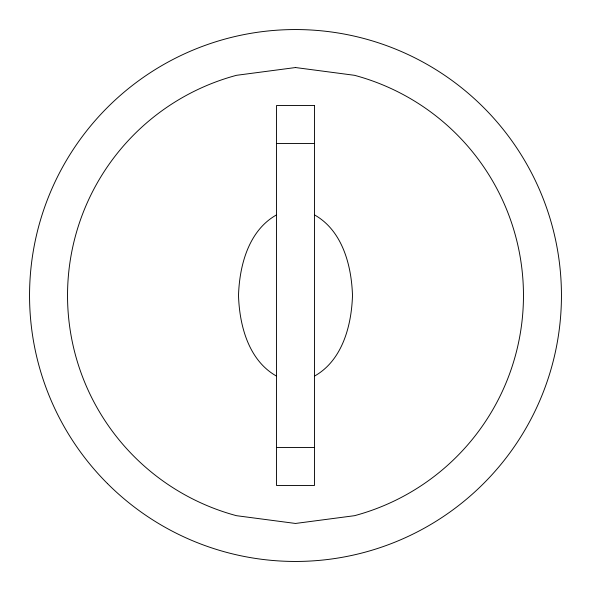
<?xml version="1.0" encoding="UTF-8"?>
<svg xmlns="http://www.w3.org/2000/svg" width="591" height="591" viewBox="0 0 591 591"><rect width="100%" height="100%" fill="white"/><g stroke="black" fill="none" stroke-linecap="round" stroke-linejoin="round"><path stroke-width="0.89" d="M276.507 214.902C248.56 230.586 239.444 265.514 238.513 295.5C239.444 325.486 248.56 360.414 276.507 376.098M314.493 376.098C342.44 360.414 351.556 325.486 352.487 295.5C351.556 265.514 342.44 230.586 314.493 214.902M276.507 143.532L314.493 143.532M276.507 447.468L314.493 447.468M295.5 67.544L236.503 75.308A227.956 227.956 0 0 0 236.503 515.692L295.5 523.456L354.497 515.692A227.956 227.956 0 0 0 354.497 75.308L295.5 67.544M314.493 105.538L276.507 105.538L276.507 485.462L314.493 485.462L314.493 105.538M107.444 483.556A265.95 265.95 0 0 0 552.386 364.329A265.95 265.95 0 0 0 226.671 38.614A265.95 265.95 0 0 0 107.444 483.556"/></g></svg>
